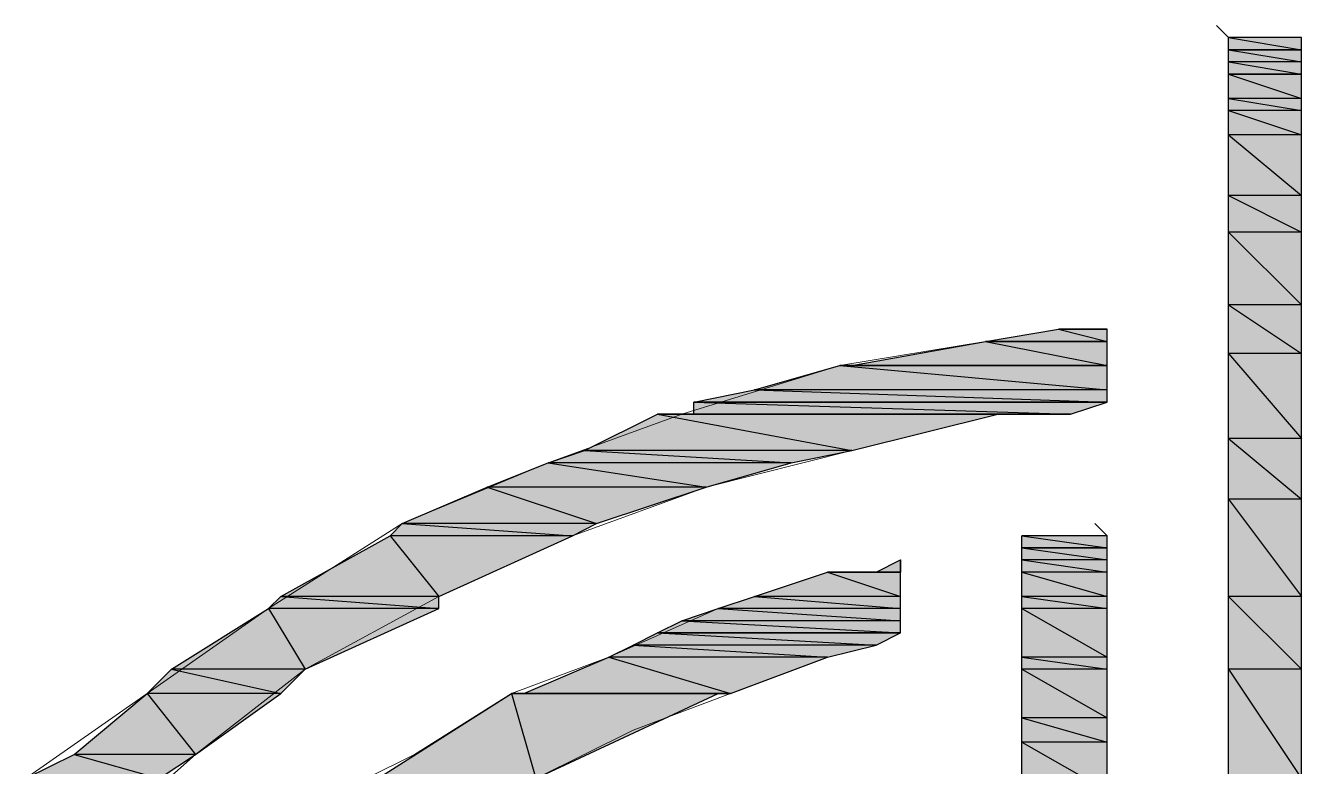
# Model space of a CAD drawing. Header units: millimetres. Extents: x -678 to 5260, y -935 to 3264.
# Drawn here: x 4766.92 to 4801.77, y -774.55 to -754.3 of the extents above; entities that cross this region are included whole.
import ezdxf

# ---------------------------------------------------------------- set-up
doc = ezdxf.new("R2010")
doc.units = ezdxf.units.MM
doc.header["$MEASUREMENT"] = 0
doc.layers.get('0').update_dxf_attribs({"linetype": 'CONTINUOUS'})

msp = doc.modelspace()

# ---------------------------------------------------------------- hatches: boundary and pattern name
at = {"true_color": 0x000007}
h = msp.add_hatch(color=7, dxfattribs=at)
h.paths.add_polyline_path([(4801.77238, -754.63039), (4799.78068, -754.63039), (4801.77238, -754.96234)])
h.paths.add_polyline_path([(4799.78068, -754.63039), (4801.77238, -754.96234), (4799.78068, -754.96234)])
h.paths.add_polyline_path([(4801.77238, -754.96234), (4799.78068, -754.96234)])
h.paths.add_polyline_path([(4799.78068, -754.96234), (4801.77238, -754.96234)])
h = msp.add_hatch(color=7, dxfattribs=at)
h.paths.add_polyline_path([(4801.77238, -754.96234), (4799.78068, -754.96234), (4801.77238, -755.29429)])
h.paths.add_polyline_path([(4799.78068, -754.96234), (4801.77238, -755.29429), (4799.78068, -755.29429)])
h = msp.add_hatch(color=7, dxfattribs=at)
h.paths.add_polyline_path([(4801.77238, -755.29429), (4799.78068, -755.29429), (4801.77238, -755.62624)])
h.paths.add_polyline_path([(4799.78068, -755.29429), (4801.77238, -755.62624), (4799.78068, -755.62624)])
h.paths.add_polyline_path([(4801.77238, -755.62624), (4799.78068, -755.62624)])
h.paths.add_polyline_path([(4799.78068, -755.62624), (4801.77238, -755.62624)])
h = msp.add_hatch(color=7, dxfattribs=at)
h.paths.add_polyline_path([(4801.77238, -755.62624), (4799.78068, -755.62624), (4801.77238, -756.29014)])
h.paths.add_polyline_path([(4799.78068, -755.62624), (4801.77238, -756.29014), (4799.78068, -756.29014)])
h = msp.add_hatch(color=7, dxfattribs=at)
h.paths.add_polyline_path([(4801.77238, -756.29014), (4799.78068, -756.29014), (4801.77238, -756.62209)])
h.paths.add_polyline_path([(4799.78068, -756.29014), (4801.77238, -756.62209), (4799.78068, -756.62209)])
h = msp.add_hatch(color=7, dxfattribs=at)
h.paths.add_polyline_path([(4801.77238, -756.62209), (4799.78068, -756.62209), (4801.77238, -757.28599)])
h.paths.add_polyline_path([(4799.78068, -756.62209), (4801.77238, -757.28599), (4799.78068, -757.28599)])
h = msp.add_hatch(color=7, dxfattribs=at)
h.paths.add_polyline_path([(4801.77238, -757.28599), (4799.78068, -757.28599), (4801.77238, -758.94574)])
h.paths.add_polyline_path([(4799.78068, -757.28599), (4801.77238, -758.94574), (4799.78068, -758.94574)])
h = msp.add_hatch(color=7, dxfattribs=at)
h.paths.add_polyline_path([(4801.77238, -758.94574), (4799.78068, -758.94574), (4801.77238, -759.9416)])
h.paths.add_polyline_path([(4799.78068, -758.94574), (4801.77238, -759.9416), (4799.78068, -759.9416)])
h = msp.add_hatch(color=7, dxfattribs=at)
h.paths.add_polyline_path([(4801.77238, -759.9416), (4799.78068, -759.9416), (4801.77238, -761.9333)])
h.paths.add_polyline_path([(4799.78068, -759.9416), (4801.77238, -761.9333), (4799.78068, -761.9333)])
h = msp.add_hatch(color=7, dxfattribs=at)
h.paths.add_polyline_path([(4801.77238, -761.9333), (4799.78068, -761.9333), (4801.77238, -763.2611)])
h.paths.add_polyline_path([(4799.78068, -761.9333), (4801.77238, -763.2611), (4799.78068, -763.2611)])
h = msp.add_hatch(color=7, dxfattribs=at)
h.paths.add_polyline_path([(4796.46118, -762.5972), (4795.13337, -762.5972), (4796.46118, -762.92915)])
h.paths.add_polyline_path([(4795.13337, -762.5972), (4796.46118, -762.92915), (4793.14167, -762.92915)])
h.paths.add_polyline_path([(4796.46118, -762.92915), (4793.14167, -762.92915)])
h.paths.add_polyline_path([(4793.14167, -762.92915), (4796.46118, -762.92915)])
h = msp.add_hatch(color=7, dxfattribs=at)
h.paths.add_polyline_path([(4796.46118, -762.92915), (4793.14167, -762.92915), (4796.46118, -763.59305)])
h.paths.add_polyline_path([(4793.14167, -762.92915), (4796.46118, -763.59305), (4789.49022, -763.59305)])
h.paths.add_polyline_path([(4796.46118, -763.59305), (4789.49022, -763.59305), (4789.15827, -763.59305)])
h = msp.add_hatch(color=7, dxfattribs=at)
h.paths.add_polyline_path([(4801.77238, -763.2611), (4799.78068, -763.2611), (4801.77238, -765.58475)])
h.paths.add_polyline_path([(4799.78068, -763.2611), (4801.77238, -765.58475), (4799.78068, -765.58475)])
h = msp.add_hatch(color=7, dxfattribs=at)
h.paths.add_polyline_path([(4796.46118, -763.59305), (4789.15827, -763.59305), (4796.46118, -764.25695)])
h.paths.add_polyline_path([(4789.15827, -763.59305), (4796.46118, -764.25695), (4786.83462, -764.25695)])
h = msp.add_hatch(color=7, dxfattribs=at)
h.paths.add_polyline_path([(4796.46118, -764.25695), (4786.83462, -764.25695), (4796.46118, -764.5889)])
h.paths.add_polyline_path([(4786.83462, -764.25695), (4796.46118, -764.5889), (4785.17487, -764.5889)])
h = msp.add_hatch(color=7, dxfattribs=at)
h.paths.add_polyline_path([(4796.46118, -764.5889), (4785.17487, -764.5889), (4795.46533, -764.92085)])
h.paths.add_polyline_path([(4785.17487, -764.5889), (4795.46533, -764.92085), (4785.17487, -764.92085)])
h = msp.add_hatch(color=7, dxfattribs=at)
h.paths.add_polyline_path([(4793.47362, -764.92085), (4784.17902, -764.92085), (4789.49022, -765.9167)])
h.paths.add_polyline_path([(4784.17902, -764.92085), (4789.49022, -765.9167), (4782.18732, -765.9167)])
h = msp.add_hatch(color=7, dxfattribs=at)
h.paths.add_polyline_path([(4795.13337, -764.92085), (4784.84292, -764.92085), (4793.47362, -764.92085)])
h.paths.add_polyline_path([(4784.84292, -764.92085), (4793.47362, -764.92085), (4784.17902, -764.92085)])
h = msp.add_hatch(color=7, dxfattribs=at)
h.paths.add_polyline_path([(4801.77238, -765.58475), (4799.78068, -765.58475), (4801.77238, -767.2445)])
h.paths.add_polyline_path([(4799.78068, -765.58475), (4801.77238, -767.2445), (4799.78068, -767.2445)])
h = msp.add_hatch(color=7, dxfattribs=at)
h.paths.add_polyline_path([(4789.49022, -765.9167), (4782.18732, -765.9167), (4787.83047, -766.24865)])
h.paths.add_polyline_path([(4782.18732, -765.9167), (4787.83047, -766.24865), (4781.19147, -766.24865)])
h = msp.add_hatch(color=7, dxfattribs=at)
h.paths.add_polyline_path([(4787.83047, -766.24865), (4781.19147, -766.24865), (4785.50682, -766.91255)])
h.paths.add_polyline_path([(4781.19147, -766.24865), (4785.50682, -766.91255), (4779.53172, -766.91255)])
h = msp.add_hatch(color=7, dxfattribs=at)
h.paths.add_polyline_path([(4785.50682, -766.91255), (4779.53172, -766.91255), (4782.51927, -767.9084)])
h.paths.add_polyline_path([(4779.53172, -766.91255), (4782.51927, -767.9084), (4777.20806, -767.9084)])
h = msp.add_hatch(color=7, dxfattribs=at)
h.paths.add_polyline_path([(4801.77238, -767.2445), (4799.78068, -767.2445), (4801.77238, -769.9001)])
h.paths.add_polyline_path([(4799.78068, -767.2445), (4801.77238, -769.9001), (4799.78068, -769.9001)])
h = msp.add_hatch(color=7, dxfattribs=at)
h.paths.add_polyline_path([(4782.51927, -767.9084), (4777.20806, -767.9084), (4781.85537, -768.24035)])
h.paths.add_polyline_path([(4777.20806, -767.9084), (4781.85537, -768.24035), (4776.87611, -768.24035)])
h = msp.add_hatch(color=7, dxfattribs=at)
h.paths.add_polyline_path([(4781.85537, -768.24035), (4776.87611, -768.24035), (4778.20391, -769.9001)])
h.paths.add_polyline_path([(4776.87611, -768.24035), (4778.20391, -769.9001), (4773.88856, -769.9001)])
h = msp.add_hatch(color=7, dxfattribs=at)
h.paths.add_polyline_path([(4796.46118, -768.24035), (4794.13752, -768.24035), (4796.46118, -768.5723)])
h.paths.add_polyline_path([(4794.13752, -768.24035), (4796.46118, -768.5723), (4794.13752, -768.5723)])
h = msp.add_hatch(color=7, dxfattribs=at)
h.paths.add_polyline_path([(4796.46118, -768.5723), (4794.13752, -768.5723), (4796.46118, -768.90425)])
h.paths.add_polyline_path([(4794.13752, -768.5723), (4796.46118, -768.90425), (4794.13752, -768.90425)])
h = msp.add_hatch(color=7, dxfattribs=at)
h.paths.add_polyline_path([(4790.81802, -769.2362), (4788.82632, -769.2362), (4790.81802, -769.9001)])
h.paths.add_polyline_path([(4788.82632, -769.2362), (4790.81802, -769.9001), (4786.83462, -769.9001)])
h = msp.add_hatch(color=7, dxfattribs=at)
h.paths.add_polyline_path([(4790.81802, -769.2362), (4790.15412, -769.2362)])
h.paths.add_polyline_path([(4790.15412, -769.2362), (4790.81802, -769.2362), (4789.49022, -769.2362)])
h.paths.add_polyline_path([(4790.81802, -769.2362), (4789.49022, -769.2362), (4788.82632, -769.2362)])
h = msp.add_hatch(color=7, dxfattribs=at)
h.paths.add_polyline_path([(4790.81802, -769.2362), (4790.81802, -768.90425)])
h.paths.add_polyline_path([(4790.81802, -768.90425), (4790.81802, -769.2362), (4790.15412, -769.2362)])
h = msp.add_hatch(color=7, dxfattribs=at)
h.paths.add_polyline_path([(4796.46118, -768.90425), (4794.13752, -768.90425), (4796.46118, -769.2362)])
h.paths.add_polyline_path([(4794.13752, -768.90425), (4796.46118, -769.2362), (4794.13752, -769.2362)])
h = msp.add_hatch(color=7, dxfattribs=at)
h.paths.add_polyline_path([(4796.46118, -769.2362), (4794.13752, -769.2362), (4796.46118, -769.9001)])
h.paths.add_polyline_path([(4794.13752, -769.2362), (4796.46118, -769.9001), (4794.13752, -769.9001)])
h = msp.add_hatch(color=7, dxfattribs=at)
h.paths.add_polyline_path([(4778.20391, -769.9001), (4773.88856, -769.9001), (4778.20391, -770.23205)])
h.paths.add_polyline_path([(4773.88856, -769.9001), (4778.20391, -770.23205), (4773.55661, -770.23205)])
h = msp.add_hatch(color=7, dxfattribs=at)
h.paths.add_polyline_path([(4790.81802, -769.9001), (4786.83462, -769.9001), (4790.81802, -770.23205)])
h.paths.add_polyline_path([(4786.83462, -769.9001), (4790.81802, -770.23205), (4785.83877, -770.23205)])
h = msp.add_hatch(color=7, dxfattribs=at)
h.paths.add_polyline_path([(4796.46118, -769.9001), (4794.13752, -769.9001), (4796.46118, -770.23205)])
h.paths.add_polyline_path([(4794.13752, -769.9001), (4796.46118, -770.23205), (4794.13752, -770.23205)])
h = msp.add_hatch(color=7, dxfattribs=at)
h.paths.add_polyline_path([(4801.77238, -769.9001), (4799.78068, -769.9001), (4801.77238, -771.8918)])
h.paths.add_polyline_path([(4799.78068, -769.9001), (4801.77238, -771.8918), (4799.78068, -771.8918)])
h = msp.add_hatch(color=7, dxfattribs=at)
h.paths.add_polyline_path([(4778.20391, -770.23205), (4773.55661, -770.23205), (4774.55246, -771.8918)])
h.paths.add_polyline_path([(4773.55661, -770.23205), (4774.55246, -771.8918), (4770.90101, -771.8918)])
h = msp.add_hatch(color=7, dxfattribs=at)
h.paths.add_polyline_path([(4790.81802, -770.23205), (4785.83877, -770.23205), (4790.81802, -770.564)])
h.paths.add_polyline_path([(4785.83877, -770.23205), (4790.81802, -770.564), (4784.84292, -770.564)])
h = msp.add_hatch(color=7, dxfattribs=at)
h.paths.add_polyline_path([(4796.46118, -770.23205), (4794.13752, -770.23205), (4796.46118, -771.55985)])
h.paths.add_polyline_path([(4794.13752, -770.23205), (4796.46118, -771.55985), (4794.13752, -771.55985)])
h = msp.add_hatch(color=7, dxfattribs=at)
h.paths.add_polyline_path([(4790.81802, -770.564), (4784.84292, -770.564), (4790.81802, -770.89595)])
h.paths.add_polyline_path([(4784.84292, -770.564), (4790.81802, -770.89595), (4784.17902, -770.89595)])
h = msp.add_hatch(color=7, dxfattribs=at)
h.paths.add_polyline_path([(4790.81802, -770.89595), (4784.17902, -770.89595), (4790.15412, -771.2279)])
h.paths.add_polyline_path([(4784.17902, -770.89595), (4790.15412, -771.2279), (4783.51512, -771.2279)])
h = msp.add_hatch(color=7, dxfattribs=at)
h.paths.add_polyline_path([(4790.15412, -771.2279), (4783.51512, -771.2279), (4788.82632, -771.55985)])
h.paths.add_polyline_path([(4783.51512, -771.2279), (4788.82632, -771.55985), (4782.85122, -771.55985)])
h = msp.add_hatch(color=7, dxfattribs=at)
h.paths.add_polyline_path([(4788.82632, -771.55985), (4782.85122, -771.55985), (4786.17072, -772.5557)])
h.paths.add_polyline_path([(4782.85122, -771.55985), (4786.17072, -772.5557), (4780.52757, -772.5557)])
h = msp.add_hatch(color=7, dxfattribs=at)
h.paths.add_polyline_path([(4796.46118, -771.55985), (4794.13752, -771.55985), (4796.46118, -771.8918)])
h.paths.add_polyline_path([(4794.13752, -771.55985), (4796.46118, -771.8918), (4794.13752, -771.8918)])
h = msp.add_hatch(color=7, dxfattribs=at)
h.paths.add_polyline_path([(4774.55246, -771.8918), (4770.90101, -771.8918), (4773.88856, -772.5557)])
h.paths.add_polyline_path([(4770.90101, -771.8918), (4773.88856, -772.5557), (4770.23711, -772.5557)])
h = msp.add_hatch(color=7, dxfattribs=at)
h.paths.add_polyline_path([(4796.46118, -771.8918), (4794.13752, -771.8918), (4796.46118, -773.2196)])
h.paths.add_polyline_path([(4794.13752, -771.8918), (4796.46118, -773.2196), (4794.13752, -773.2196)])
h = msp.add_hatch(color=7, dxfattribs=at)
h.paths.add_polyline_path([(4801.77238, -771.8918), (4799.78068, -771.8918), (4801.77238, -774.87935)])
h.paths.add_polyline_path([(4799.78068, -771.8918), (4801.77238, -774.87935), (4799.78068, -774.87935)])
h = msp.add_hatch(color=7, dxfattribs=at)
h.paths.add_polyline_path([(4773.88856, -772.5557), (4770.23711, -772.5557), (4771.56491, -774.21545)])
h.paths.add_polyline_path([(4770.23711, -772.5557), (4771.56491, -774.21545), (4768.24541, -774.21545)])
h = msp.add_hatch(color=7, dxfattribs=at)
h.paths.add_polyline_path([(4785.83877, -772.5557), (4780.19562, -772.5557), (4780.85952, -774.87935)])
h.paths.add_polyline_path([(4780.19562, -772.5557), (4780.85952, -774.87935), (4776.54416, -774.87935)])
h = msp.add_hatch(color=7, dxfattribs=at)
h.paths.add_polyline_path([(4786.17072, -772.5557), (4780.52757, -772.5557), (4785.83877, -772.5557)])
h.paths.add_polyline_path([(4780.52757, -772.5557), (4785.83877, -772.5557), (4780.19562, -772.5557)])
h = msp.add_hatch(color=7, dxfattribs=at)
h.paths.add_polyline_path([(4796.46118, -773.2196), (4794.13752, -773.2196), (4796.46118, -773.8835)])
h.paths.add_polyline_path([(4794.13752, -773.2196), (4796.46118, -773.8835), (4794.13752, -773.8835)])
h = msp.add_hatch(color=7, dxfattribs=at)
h.paths.add_polyline_path([(4796.46118, -773.8835), (4794.13752, -773.8835), (4796.46118, -775.2113)])
h.paths.add_polyline_path([(4794.13752, -773.8835), (4796.46118, -775.2113), (4794.13752, -775.2113)])
h = msp.add_hatch(color=7, dxfattribs=at)
h.paths.add_polyline_path([(4771.56491, -774.21545), (4768.24541, -774.21545), (4770.56906, -774.87935)])
h.paths.add_polyline_path([(4768.24541, -774.21545), (4770.56906, -774.87935), (4766.91761, -774.87935)])

# ---------------------------------------------------------------- linework, layer by layer
at = {"color": 7, "linetype": 'Continuous', "lineweight": 9, "true_color": 0x000007}
for points in [[(4799.78068, -754.63039), (4799.44873, -754.29844), (4799.44873, -754.29844)], [(4799.78068, -774.87935), (4799.78068, -772.22375), (4799.78068, -769.9001), (4799.78068, -767.9084), (4799.78068, -765.58475), (4799.78068, -763.925), (4799.78068, -761.9333), (4799.78068, -760.27355), (4799.78068, -758.94574), (4799.78068, -757.61794), (4799.78068, -756.62209), (4799.78068, -755.62624), (4799.78068, -755.29429), (4799.78068, -754.96234), (4799.78068, -754.63039), (4800.11263, -754.63039), (4801.10848, -754.63039), (4801.77238, -754.63039), (4801.77238, -754.63039), (4801.77238, -754.96234), (4801.77238, -754.96234), (4801.77238, -755.62624), (4801.77238, -756.29014), (4801.77238, -757.28599), (4801.77238, -758.61379), (4801.77238, -759.9416), (4801.77238, -761.60135), (4801.77238, -763.2611), (4801.77238, -765.2528), (4801.77238, -767.2445), (4801.77238, -769.56815), (4801.77238, -771.8918), (4801.77238, -774.5474), (4801.77238, -776.87106)], [(4766.91761, -774.87935), (4770.23711, -772.5557), (4773.55661, -770.23205), (4777.20806, -767.9084), (4781.19147, -766.24865), (4784.84292, -764.92085), (4789.15827, -763.59305), (4793.14167, -762.92915), (4795.13337, -762.5972), (4796.46118, -762.5972), (4796.46118, -762.92915), (4796.46118, -763.59305), (4796.46118, -764.25695), (4796.46118, -764.5889), (4795.46533, -764.92085), (4793.47362, -764.92085), (4789.49022, -765.9167), (4785.50682, -766.91255), (4781.85537, -768.24035), (4778.20391, -769.9001), (4774.55246, -771.8918), (4771.56491, -774.21545), (4768.57736, -776.87106)], [(4796.46118, -768.24035), (4796.12923, -767.9084), (4796.12923, -767.9084)], [(4794.13752, -775.2113), (4794.13752, -773.2196), (4794.13752, -771.55985), (4794.13752, -769.9001), (4794.13752, -768.90425), (4794.13752, -768.5723), (4794.13752, -768.5723), (4794.13752, -768.24035), (4794.46947, -768.24035), (4794.80142, -768.24035), (4795.46533, -768.24035), (4796.12923, -768.24035), (4796.46118, -768.24035), (4796.46118, -768.5723), (4796.46118, -768.5723), (4796.46118, -769.2362), (4796.46118, -770.23205), (4796.46118, -771.8918), (4796.46118, -773.8835), (4796.46118, -775.8752)], [(4774.88441, -775.54325), (4777.54001, -774.21545), (4780.19562, -772.5557), (4782.85122, -771.55985), (4785.83877, -770.23205), (4788.82632, -769.2362), (4790.15412, -769.2362), (4790.81802, -768.90425), (4790.81802, -769.2362), (4790.81802, -769.9001), (4790.81802, -770.564), (4790.81802, -770.89595), (4790.15412, -771.2279), (4788.82632, -771.55985), (4786.17072, -772.5557), (4783.51512, -773.55155), (4780.85952, -774.87935)]]:
    msp.add_lwpolyline(points, dxfattribs=at)
at = {"color": 7, "linetype": 'Continuous', "lineweight": -2, "true_color": 0x000007}
for points in [[(4801.77238, -754.63039), (4799.78068, -754.63039), (4801.77238, -754.96234)], [(4799.78068, -754.63039), (4801.77238, -754.96234), (4799.78068, -754.96234)], [(4801.77238, -754.96234), (4799.78068, -754.96234)], [(4799.78068, -754.96234), (4801.77238, -754.96234), (4801.77238, -754.96234)], [(4801.77238, -754.96234), (4799.78068, -754.96234)], [(4799.78068, -754.96234), (4801.77238, -754.96234)], [(4801.77238, -754.96234), (4799.78068, -754.96234), (4801.77238, -755.29429)], [(4799.78068, -754.96234), (4801.77238, -755.29429), (4799.78068, -755.29429)], [(4801.77238, -755.29429), (4799.78068, -755.29429), (4801.77238, -755.62624)], [(4799.78068, -755.29429), (4801.77238, -755.62624), (4799.78068, -755.62624)], [(4801.77238, -755.62624), (4799.78068, -755.62624)], [(4799.78068, -755.62624), (4801.77238, -755.62624), (4801.77238, -755.62624)], [(4801.77238, -755.62624), (4799.78068, -755.62624), (4801.77238, -756.29014)], [(4799.78068, -755.62624), (4801.77238, -756.29014), (4799.78068, -756.29014)], [(4801.77238, -756.29014), (4799.78068, -756.29014), (4801.77238, -756.62209)], [(4799.78068, -756.29014), (4801.77238, -756.62209), (4799.78068, -756.62209)], [(4801.77238, -756.62209), (4799.78068, -756.62209), (4801.77238, -757.28599)], [(4799.78068, -756.62209), (4801.77238, -757.28599), (4799.78068, -757.28599)], [(4801.77238, -757.28599), (4799.78068, -757.28599), (4801.77238, -758.94574)], [(4799.78068, -757.28599), (4801.77238, -758.94574), (4799.78068, -758.94574)], [(4801.77238, -758.94574), (4799.78068, -758.94574), (4801.77238, -759.9416)], [(4799.78068, -758.94574), (4801.77238, -759.9416), (4799.78068, -759.9416)], [(4801.77238, -759.9416), (4799.78068, -759.9416), (4801.77238, -761.9333)], [(4799.78068, -759.9416), (4801.77238, -761.9333), (4799.78068, -761.9333)], [(4801.77238, -761.9333), (4799.78068, -761.9333), (4801.77238, -763.2611)], [(4799.78068, -761.9333), (4801.77238, -763.2611), (4799.78068, -763.2611)], [(4795.13337, -762.5972), (4796.46118, -762.92915), (4793.14167, -762.92915)], [(4796.46118, -762.5972), (4795.13337, -762.5972), (4795.13337, -762.5972)], [(4796.46118, -762.5972), (4795.13337, -762.5972), (4796.46118, -762.92915)], [(4796.46118, -762.5972), (4796.46118, -762.5972)], [(4796.46118, -762.5972), (4796.46118, -762.5972)], [(4793.14167, -762.92915), (4796.46118, -763.59305), (4789.49022, -763.59305)], [(4796.46118, -762.92915), (4793.14167, -762.92915)], [(4793.14167, -762.92915), (4796.46118, -762.92915), (4796.46118, -762.92915)], [(4796.46118, -762.92915), (4793.14167, -762.92915), (4796.46118, -763.59305)], [(4801.77238, -763.2611), (4799.78068, -763.2611), (4801.77238, -765.58475)], [(4799.78068, -763.2611), (4801.77238, -765.58475), (4799.78068, -765.58475)], [(4789.15827, -763.59305), (4796.46118, -764.25695), (4786.83462, -764.25695)], [(4796.46118, -763.59305), (4789.49022, -763.59305), (4789.15827, -763.59305)], [(4796.46118, -763.59305), (4789.15827, -763.59305), (4796.46118, -764.25695)], [(4789.49022, -763.59305), (4796.46118, -763.59305), (4796.46118, -763.59305)], [(4786.83462, -764.25695), (4796.46118, -764.5889), (4785.17487, -764.5889)], [(4796.46118, -764.25695), (4786.83462, -764.25695), (4796.46118, -764.5889)], [(4785.17487, -764.5889), (4796.46118, -764.5889), (4796.46118, -764.5889)], [(4796.46118, -764.5889), (4796.46118, -764.5889), (4785.17487, -764.5889)], [(4796.46118, -764.5889), (4785.17487, -764.5889), (4795.46533, -764.92085)], [(4785.17487, -764.5889), (4795.46533, -764.92085), (4785.17487, -764.92085)], [(4784.17902, -764.92085), (4789.49022, -765.9167), (4782.18732, -765.9167)], [(4784.84292, -764.92085), (4793.47362, -764.92085), (4784.17902, -764.92085)], [(4793.47362, -764.92085), (4784.17902, -764.92085), (4789.49022, -765.9167)], [(4785.17487, -764.92085), (4795.13337, -764.92085), (4784.84292, -764.92085)], [(4795.13337, -764.92085), (4784.84292, -764.92085), (4793.47362, -764.92085)], [(4795.46533, -764.92085), (4785.17487, -764.92085), (4795.13337, -764.92085)], [(4801.77238, -765.58475), (4799.78068, -765.58475), (4801.77238, -767.2445)], [(4799.78068, -765.58475), (4801.77238, -767.2445), (4799.78068, -767.2445)], [(4782.18732, -765.9167), (4787.83047, -766.24865), (4781.19147, -766.24865)], [(4789.49022, -765.9167), (4782.18732, -765.9167), (4787.83047, -766.24865)], [(4781.19147, -766.24865), (4785.50682, -766.91255), (4779.53172, -766.91255)], [(4787.83047, -766.24865), (4781.19147, -766.24865), (4785.50682, -766.91255)], [(4779.53172, -766.91255), (4782.51927, -767.9084), (4777.20806, -767.9084)], [(4785.50682, -766.91255), (4779.53172, -766.91255), (4782.51927, -767.9084)], [(4801.77238, -767.2445), (4799.78068, -767.2445), (4801.77238, -769.9001)], [(4799.78068, -767.2445), (4801.77238, -769.9001), (4799.78068, -769.9001)], [(4777.20806, -767.9084), (4781.85537, -768.24035), (4776.87611, -768.24035)], [(4782.51927, -767.9084), (4777.20806, -767.9084), (4781.85537, -768.24035)], [(4776.87611, -768.24035), (4778.20391, -769.9001), (4773.88856, -769.9001)], [(4781.85537, -768.24035), (4776.87611, -768.24035), (4778.20391, -769.9001)], [(4796.46118, -768.24035), (4794.13752, -768.24035), (4796.46118, -768.5723)], [(4794.13752, -768.24035), (4796.46118, -768.5723), (4794.13752, -768.5723)], [(4794.13752, -768.5723), (4796.46118, -768.5723), (4796.46118, -768.5723)], [(4796.46118, -768.5723), (4796.46118, -768.5723), (4794.13752, -768.5723)], [(4796.46118, -768.5723), (4794.13752, -768.5723), (4796.46118, -768.90425)], [(4794.13752, -768.5723), (4796.46118, -768.90425), (4794.13752, -768.90425)], [(4788.82632, -769.2362), (4790.81802, -769.9001), (4786.83462, -769.9001)], [(4790.81802, -769.2362), (4789.49022, -769.2362), (4788.82632, -769.2362)], [(4790.81802, -769.2362), (4788.82632, -769.2362), (4790.81802, -769.9001)], [(4790.15412, -769.2362), (4790.81802, -769.2362), (4789.49022, -769.2362)], [(4789.49022, -769.2362), (4790.81802, -769.2362), (4790.81802, -769.2362)], [(4790.81802, -768.90425), (4790.81802, -769.2362), (4790.15412, -769.2362)], [(4790.81802, -769.2362), (4790.15412, -769.2362)], [(4790.81802, -768.90425), (4790.81802, -768.90425)], [(4790.81802, -769.2362), (4790.81802, -768.90425)], [(4796.46118, -768.90425), (4794.13752, -768.90425), (4796.46118, -769.2362)], [(4794.13752, -768.90425), (4796.46118, -769.2362), (4794.13752, -769.2362)], [(4796.46118, -769.2362), (4794.13752, -769.2362), (4796.46118, -769.9001)], [(4794.13752, -769.2362), (4796.46118, -769.9001), (4794.13752, -769.9001)], [(4773.88856, -769.9001), (4778.20391, -770.23205), (4773.55661, -770.23205)], [(4778.20391, -769.9001), (4773.88856, -769.9001), (4778.20391, -770.23205)], [(4786.83462, -769.9001), (4790.81802, -770.23205), (4785.83877, -770.23205)], [(4790.81802, -769.9001), (4786.83462, -769.9001), (4790.81802, -770.23205)], [(4796.46118, -769.9001), (4794.13752, -769.9001), (4796.46118, -770.23205)], [(4794.13752, -769.9001), (4796.46118, -770.23205), (4794.13752, -770.23205)], [(4801.77238, -769.9001), (4799.78068, -769.9001), (4801.77238, -771.8918)], [(4799.78068, -769.9001), (4801.77238, -771.8918), (4799.78068, -771.8918)], [(4773.55661, -770.23205), (4774.55246, -771.8918), (4770.90101, -771.8918)], [(4778.20391, -770.23205), (4773.55661, -770.23205), (4774.55246, -771.8918)], [(4785.83877, -770.23205), (4790.81802, -770.564), (4784.84292, -770.564)], [(4790.81802, -770.23205), (4785.83877, -770.23205), (4790.81802, -770.564)], [(4796.46118, -770.23205), (4794.13752, -770.23205), (4796.46118, -771.55985)], [(4794.13752, -770.23205), (4796.46118, -771.55985), (4794.13752, -771.55985)], [(4784.84292, -770.564), (4790.81802, -770.89595), (4784.17902, -770.89595)], [(4790.81802, -770.564), (4784.84292, -770.564), (4790.81802, -770.89595)], [(4784.17902, -770.89595), (4790.15412, -771.2279), (4783.51512, -771.2279)], [(4784.17902, -770.89595), (4790.81802, -770.89595), (4790.81802, -770.89595)], [(4790.81802, -770.89595), (4790.81802, -770.89595), (4784.17902, -770.89595)], [(4790.81802, -770.89595), (4784.17902, -770.89595), (4790.15412, -771.2279)], [(4783.51512, -771.2279), (4788.82632, -771.55985), (4782.85122, -771.55985)], [(4790.15412, -771.2279), (4783.51512, -771.2279), (4788.82632, -771.55985)], [(4782.85122, -771.55985), (4786.17072, -772.5557), (4780.52757, -772.5557)], [(4788.82632, -771.55985), (4782.85122, -771.55985), (4786.17072, -772.5557)], [(4796.46118, -771.55985), (4794.13752, -771.55985), (4796.46118, -771.8918)], [(4794.13752, -771.55985), (4796.46118, -771.8918), (4794.13752, -771.8918)], [(4770.90101, -771.8918), (4773.88856, -772.5557), (4770.23711, -772.5557)], [(4774.55246, -771.8918), (4770.90101, -771.8918), (4773.88856, -772.5557)], [(4796.46118, -771.8918), (4794.13752, -771.8918), (4796.46118, -773.2196)], [(4794.13752, -771.8918), (4796.46118, -773.2196), (4794.13752, -773.2196)], [(4801.77238, -771.8918), (4799.78068, -771.8918), (4801.77238, -774.87935)], [(4799.78068, -771.8918), (4801.77238, -774.87935), (4799.78068, -774.87935)], [(4770.23711, -772.5557), (4771.56491, -774.21545), (4768.24541, -774.21545)], [(4773.88856, -772.5557), (4770.23711, -772.5557), (4771.56491, -774.21545)], [(4780.19562, -772.5557), (4780.85952, -774.87935), (4776.54416, -774.87935)], [(4780.52757, -772.5557), (4785.83877, -772.5557), (4780.19562, -772.5557)], [(4785.83877, -772.5557), (4780.19562, -772.5557), (4780.85952, -774.87935)], [(4786.17072, -772.5557), (4780.52757, -772.5557), (4785.83877, -772.5557)], [(4796.46118, -773.2196), (4794.13752, -773.2196), (4796.46118, -773.8835)], [(4794.13752, -773.2196), (4796.46118, -773.8835), (4794.13752, -773.8835)], [(4796.46118, -773.8835), (4794.13752, -773.8835), (4796.46118, -775.2113)], [(4794.13752, -773.8835), (4796.46118, -775.2113), (4794.13752, -775.2113)], [(4768.24541, -774.21545), (4770.56906, -774.87935), (4766.91761, -774.87935)], [(4771.56491, -774.21545), (4768.24541, -774.21545), (4770.56906, -774.87935)]]:
    msp.add_lwpolyline(points, close=True, dxfattribs=at)

doc.saveas('drawing.dxf')
